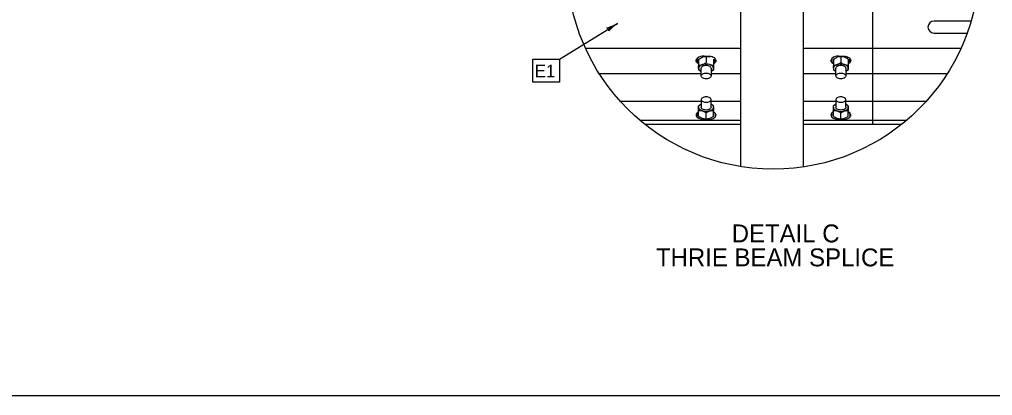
# Model space of a CAD drawing. Extents: x 503 to 668, y 594 to 694.
# Drawn here: x 585.4 to 639.7, y 594.3 to 615.3 of the extents above; entities that cross this region are included whole.
import ezdxf

# ---------------------------------------------------------------- set-up
doc = ezdxf.new("R2010")
doc.units = 0
for name, color, linetype in [('Level 1', 7, 'Continuous'), ('Level 2', 7, 'Continuous'), ('R_OR_NAMEBOUND_PR', 7, 'Continuous')]:
    doc.layers.add(name, color=color, linetype=linetype)

msp = doc.modelspace()

# ---------------------------------------------------------------- linework, layer by layer
at = {"layer": 'Level 1'}
for centre, radius, start, end in [((617.737, 616.78), 1.958, 283.2665, 301.9132), ((618.14, 614.725), 0.157, 350.694, 72.8106), ((619.807, 613.457), 1.958, 121.9194, 140.5881), ((619.807, 613.457), 1.958, 121.9071, 121.9194)]:
    msp.add_arc(centre, radius, start, end, dxfattribs=at)
at = {"layer": 'Level 2'}
for p, q in [((625.649, 628.188), (625.649, 607.123)), ((629.143, 628.188), (629.143, 607.1)), ((633.01, 627.093), (633.01, 609.472)), ((615.547, 613.121), (618.772, 615.118)), ((638.51, 615.248), (636.438, 615.248)), ((636.438, 614.584), (638.294, 614.584)), ((625.649, 613.725), (616.998, 613.725)), ((633.01, 613.725), (629.143, 613.725)), ((637.945, 613.725), (633.01, 613.725)), ((623.225, 613.17), (623.225, 612.952)), ((623.613, 613.298), (623.835, 613.298)), ((623.724, 613.26), (623.724, 612.931)), ((624.223, 612.952), (624.223, 613.17)), ((630.744, 613.17), (630.744, 612.952)), ((631.132, 613.298), (631.354, 613.298)), ((631.243, 613.26), (631.243, 612.931)), ((631.742, 612.952), (631.742, 613.17)), ((623.308, 613.115), (623.308, 612.528)), ((623.447, 612.186), (623.447, 612.616)), ((624.001, 612.616), (624.001, 612.186)), ((624.14, 613.115), (624.14, 612.528)), ((630.827, 613.115), (630.827, 612.528)), ((630.966, 612.186), (630.966, 612.616)), ((631.52, 612.616), (631.52, 612.186)), ((631.659, 613.115), (631.659, 612.528)), ((623.447, 612.296), (617.773, 612.296)), ((625.649, 612.296), (624.001, 612.296)), ((630.966, 612.296), (629.143, 612.296)), ((633.01, 612.296), (631.52, 612.296)), ((637.17, 612.296), (633.01, 612.296)), ((623.447, 610.757), (618.947, 610.757)), ((623.308, 609.938), (623.308, 610.525)), ((623.447, 610.867), (623.447, 610.437)), ((624.001, 610.437), (624.001, 610.867)), ((625.649, 610.757), (624.001, 610.757)), ((624.14, 609.938), (624.14, 610.525)), ((630.966, 610.757), (629.143, 610.757)), ((630.827, 609.938), (630.827, 610.525)), ((630.966, 610.867), (630.966, 610.437)), ((631.52, 610.437), (631.52, 610.867)), ((633.01, 610.757), (631.52, 610.757)), ((631.659, 609.938), (631.659, 610.525)), ((635.995, 610.757), (633.01, 610.757)), ((623.225, 609.883), (623.225, 610.102)), ((623.724, 609.793), (623.724, 610.122)), ((624.223, 610.102), (624.223, 609.883)), ((630.744, 609.883), (630.744, 610.102)), ((631.243, 609.793), (631.243, 610.122)), ((631.742, 610.102), (631.742, 609.883)), ((625.649, 609.688), (620.055, 609.688)), ((625.649, 609.472), (620.319, 609.472)), ((623.613, 609.755), (623.835, 609.755)), ((633.01, 609.688), (629.143, 609.688)), ((633.01, 609.472), (629.143, 609.472)), ((631.132, 609.755), (631.354, 609.755)), ((634.888, 609.688), (633.01, 609.688)), ((634.623, 609.472), (633.01, 609.472))]:
    msp.add_line(p, q, dxfattribs=at)
for points in [[(623.835, 613.298), (623.912, 613.294), (623.987, 613.283), (624.057, 613.265), (624.12, 613.24), (624.175, 613.209), (624.219, 613.174), (624.223, 613.17)], [(631.354, 613.298), (631.431, 613.294), (631.505, 613.283), (631.575, 613.265), (631.639, 613.24), (631.693, 613.209), (631.738, 613.174), (631.742, 613.17)], [(623.308, 612.871), (623.274, 612.89), (623.229, 612.926), (623.197, 612.965), (623.177, 613.007), (623.17, 613.05), (623.175, 613.088)], [(623.308, 612.871), (623.274, 612.89), (623.229, 612.926), (623.197, 612.965), (623.177, 613.007), (623.17, 613.05)], [(623.308, 612.889), (623.273, 612.911), (623.225, 612.952)], [(623.516, 612.818), (623.471, 612.801), (623.43, 612.781), (623.394, 612.758), (623.364, 612.733), (623.34, 612.705), (623.322, 612.677), (623.312, 612.647), (623.308, 612.616)], [(623.308, 612.616), (623.312, 612.586), (623.322, 612.556), (623.34, 612.527), (623.364, 612.5), (623.394, 612.474), (623.43, 612.452), (623.447, 612.443)], [(624.001, 612.616), (623.995, 612.65), (623.976, 612.681), (623.945, 612.71), (623.903, 612.735), (623.854, 612.753), (623.798, 612.766), (623.739, 612.771), (623.679, 612.769), (623.621, 612.76), (623.569, 612.745), (623.523, 612.723), (623.487, 612.696), (623.461, 612.666), (623.449, 612.633), (623.449, 612.616)], [(624.14, 612.616), (624.136, 612.647), (624.126, 612.677), (624.108, 612.705), (624.084, 612.733), (624.054, 612.758), (624.018, 612.781), (623.977, 612.801), (623.932, 612.818)], [(624.001, 612.443), (624.018, 612.452), (624.054, 612.474), (624.084, 612.5), (624.108, 612.527), (624.126, 612.556), (624.136, 612.586), (624.14, 612.616)], [(624.273, 613.088), (624.278, 613.05), (624.272, 613.007), (624.252, 612.965), (624.219, 612.926), (624.175, 612.89), (624.14, 612.871)], [(624.278, 613.05), (624.272, 613.007), (624.252, 612.965), (624.219, 612.926), (624.175, 612.89), (624.14, 612.871)], [(624.14, 612.889), (624.176, 612.911), (624.223, 612.952)], [(630.827, 612.871), (630.792, 612.89), (630.748, 612.926), (630.715, 612.965), (630.695, 613.007), (630.689, 613.05), (630.694, 613.088)], [(630.827, 612.871), (630.792, 612.89), (630.748, 612.926), (630.715, 612.965), (630.695, 613.007), (630.689, 613.05)], [(630.827, 612.889), (630.791, 612.911), (630.744, 612.952)], [(631.035, 612.818), (630.99, 612.801), (630.949, 612.781), (630.913, 612.758), (630.883, 612.733), (630.859, 612.705), (630.841, 612.677), (630.83, 612.647), (630.827, 612.616)], [(630.827, 612.616), (630.83, 612.586), (630.841, 612.556), (630.859, 612.527), (630.883, 612.5), (630.913, 612.474), (630.949, 612.452), (630.966, 612.443)], [(631.52, 612.616), (631.513, 612.65), (631.494, 612.681), (631.463, 612.71), (631.422, 612.735), (631.373, 612.753), (631.317, 612.766), (631.258, 612.771), (631.198, 612.769), (631.14, 612.76), (631.087, 612.745), (631.042, 612.723), (631.005, 612.696), (630.98, 612.666), (630.967, 612.633), (630.967, 612.616)], [(631.659, 612.616), (631.655, 612.647), (631.644, 612.677), (631.627, 612.705), (631.603, 612.733), (631.573, 612.758), (631.537, 612.781), (631.496, 612.801), (631.451, 612.818)], [(631.52, 612.443), (631.537, 612.452), (631.573, 612.474), (631.603, 612.5), (631.627, 612.527), (631.644, 612.556), (631.655, 612.586), (631.659, 612.616)], [(631.792, 613.088), (631.797, 613.05), (631.79, 613.007), (631.77, 612.965), (631.738, 612.926), (631.693, 612.89), (631.659, 612.871)], [(631.797, 613.05), (631.79, 613.007), (631.77, 612.965), (631.738, 612.926), (631.693, 612.89), (631.659, 612.871)], [(631.659, 612.889), (631.694, 612.911), (631.742, 612.952)], [(623.724, 612.031), (623.664, 612.034), (623.608, 612.045), (623.556, 612.062), (623.513, 612.085), (623.479, 612.113), (623.457, 612.144), (623.447, 612.177), (623.451, 612.211), (623.467, 612.243), (623.495, 612.273), (623.533, 612.298), (623.581, 612.319), (623.636, 612.333), (623.694, 612.34), (623.754, 612.34), (623.813, 612.333), (623.867, 612.319), (623.915, 612.298), (623.953, 612.273), (623.981, 612.243), (623.998, 612.211), (624.001, 612.177), (623.991, 612.144), (623.969, 612.113), (623.935, 612.085), (623.892, 612.062), (623.84, 612.045), (623.784, 612.034), (623.724, 612.031)], [(631.243, 612.031), (631.183, 612.034), (631.126, 612.045), (631.075, 612.062), (631.032, 612.085), (630.998, 612.113), (630.976, 612.144), (630.966, 612.177), (630.969, 612.211), (630.985, 612.243), (631.013, 612.273), (631.052, 612.298), (631.1, 612.319), (631.154, 612.333), (631.213, 612.34), (631.273, 612.34), (631.331, 612.333), (631.386, 612.319), (631.433, 612.298), (631.472, 612.273), (631.5, 612.243), (631.516, 612.211), (631.519, 612.177), (631.51, 612.144), (631.488, 612.113), (631.454, 612.085), (631.41, 612.062), (631.359, 612.045), (631.302, 612.034), (631.243, 612.031)], [(623.724, 611.022), (623.664, 611.019), (623.608, 611.008), (623.556, 610.991), (623.513, 610.968), (623.479, 610.94), (623.457, 610.909), (623.447, 610.876), (623.451, 610.842), (623.467, 610.81), (623.495, 610.78), (623.533, 610.755), (623.581, 610.734), (623.636, 610.72), (623.694, 610.713), (623.754, 610.713), (623.813, 610.72), (623.867, 610.734), (623.915, 610.755), (623.953, 610.78), (623.981, 610.81), (623.998, 610.842), (624.001, 610.876), (623.991, 610.909), (623.969, 610.94), (623.935, 610.968), (623.892, 610.991), (623.84, 611.008), (623.784, 611.019), (623.724, 611.022)], [(631.243, 611.022), (631.183, 611.019), (631.126, 611.008), (631.075, 610.991), (631.032, 610.968), (630.998, 610.94), (630.976, 610.909), (630.966, 610.876), (630.969, 610.842), (630.985, 610.81), (631.013, 610.78), (631.052, 610.755), (631.1, 610.734), (631.154, 610.72), (631.213, 610.713), (631.273, 610.713), (631.331, 610.72), (631.386, 610.734), (631.433, 610.755), (631.472, 610.78), (631.5, 610.81), (631.516, 610.842), (631.519, 610.876), (631.51, 610.909), (631.488, 610.94), (631.454, 610.968), (631.41, 610.991), (631.359, 611.008), (631.302, 611.019), (631.243, 611.022)], [(623.308, 610.437), (623.312, 610.467), (623.322, 610.497), (623.34, 610.526), (623.364, 610.553), (623.394, 610.579), (623.43, 610.602), (623.447, 610.61)], [(623.516, 610.235), (623.471, 610.252), (623.43, 610.272), (623.394, 610.295), (623.364, 610.32), (623.34, 610.348), (623.322, 610.377), (623.312, 610.406), (623.308, 610.437)], [(624.001, 610.437), (623.995, 610.404), (623.976, 610.372), (623.945, 610.343), (623.903, 610.319), (623.854, 610.3), (623.798, 610.287), (623.739, 610.282), (623.679, 610.284), (623.621, 610.293), (623.569, 610.308), (623.523, 610.33), (623.487, 610.357), (623.461, 610.387), (623.449, 610.42), (623.449, 610.437)], [(624.14, 610.437), (624.136, 610.406), (624.126, 610.377), (624.108, 610.348), (624.084, 610.32), (624.054, 610.295), (624.018, 610.272), (623.977, 610.252), (623.932, 610.235)], [(624.001, 610.61), (624.018, 610.602), (624.054, 610.579), (624.084, 610.553), (624.108, 610.526), (624.126, 610.497), (624.136, 610.467), (624.14, 610.437)], [(630.827, 610.437), (630.83, 610.467), (630.841, 610.497), (630.859, 610.526), (630.883, 610.553), (630.913, 610.579), (630.949, 610.602), (630.966, 610.61)], [(631.035, 610.235), (630.99, 610.252), (630.949, 610.272), (630.913, 610.295), (630.883, 610.32), (630.859, 610.348), (630.841, 610.377), (630.83, 610.406), (630.827, 610.437)], [(631.52, 610.437), (631.513, 610.404), (631.494, 610.372), (631.463, 610.343), (631.422, 610.319), (631.373, 610.3), (631.317, 610.287), (631.258, 610.282), (631.198, 610.284), (631.14, 610.293), (631.087, 610.308), (631.042, 610.33), (631.005, 610.357), (630.98, 610.387), (630.967, 610.42), (630.967, 610.437)], [(631.659, 610.437), (631.655, 610.406), (631.644, 610.377), (631.627, 610.348), (631.603, 610.32), (631.573, 610.295), (631.537, 610.272), (631.496, 610.252), (631.451, 610.235)], [(631.52, 610.61), (631.537, 610.602), (631.573, 610.579), (631.603, 610.553), (631.627, 610.526), (631.644, 610.497), (631.655, 610.467), (631.659, 610.437)], [(623.308, 610.182), (623.274, 610.163), (623.229, 610.128), (623.197, 610.088), (623.177, 610.047), (623.17, 610.003)], [(623.308, 610.182), (623.274, 610.163), (623.229, 610.128), (623.197, 610.088), (623.177, 610.047), (623.17, 610.003), (623.175, 609.965)], [(623.308, 610.165), (623.273, 610.142), (623.225, 610.102)], [(623.835, 609.755), (623.912, 609.759), (623.987, 609.77), (624.057, 609.788), (624.12, 609.813), (624.175, 609.844), (624.219, 609.879), (624.223, 609.883)], [(624.278, 610.003), (624.272, 610.047), (624.252, 610.088), (624.219, 610.128), (624.175, 610.163), (624.14, 610.182)], [(624.273, 609.965), (624.278, 610.003), (624.272, 610.047), (624.252, 610.088), (624.219, 610.128), (624.175, 610.163), (624.14, 610.182)], [(624.14, 610.165), (624.176, 610.142), (624.223, 610.102)], [(630.827, 610.182), (630.792, 610.163), (630.748, 610.128), (630.715, 610.088), (630.695, 610.047), (630.689, 610.003)], [(630.827, 610.182), (630.792, 610.163), (630.748, 610.128), (630.715, 610.088), (630.695, 610.047), (630.689, 610.003), (630.694, 609.965)], [(630.827, 610.165), (630.791, 610.142), (630.744, 610.102)], [(631.354, 609.755), (631.431, 609.759), (631.505, 609.77), (631.575, 609.788), (631.639, 609.813), (631.693, 609.844), (631.738, 609.879), (631.742, 609.883)], [(631.797, 610.003), (631.79, 610.047), (631.77, 610.088), (631.738, 610.128), (631.693, 610.163), (631.659, 610.182)], [(631.792, 609.965), (631.797, 610.003), (631.79, 610.047), (631.77, 610.088), (631.738, 610.128), (631.693, 610.163), (631.659, 610.182)], [(631.659, 610.165), (631.694, 610.142), (631.742, 610.102)]]:
    msp.add_lwpolyline(points, dxfattribs=at)
msp.add_lwpolyline([(614.054, 613.121), (615.547, 613.121), (615.547, 611.845), (614.054, 611.845)], close=True, dxfattribs=at)
msp.add_circle((627.471, 618.481), 11.503, dxfattribs=at)
for centre, radius, start, end in [((636.438, 614.916), 0.332, 90, 270), ((623.352, 613.036), 0.185, 133.4842, 163.472), ((623.583, 612.737), 0.561, 86.9285, 129.6071), ((623.724, 612.557), 0.703, 72.7976, 107.2024), ((624.096, 613.036), 0.185, 16.5279, 46.5158), ((630.871, 613.036), 0.185, 133.4842, 163.472), ((631.102, 612.737), 0.561, 86.9285, 129.6071), ((631.243, 612.557), 0.703, 72.7976, 107.2024), ((631.614, 613.036), 0.185, 16.5279, 46.5158), ((623.334, 613.127), 0.162, 192.8802, 227.869), ((623.724, 612.146), 0.703, 72.7976, 107.2024), ((624.114, 613.127), 0.162, 312.131, 347.1198), ((630.853, 613.127), 0.162, 192.8802, 227.869), ((631.243, 612.146), 0.703, 72.7976, 107.2024), ((631.633, 613.127), 0.162, 312.131, 347.1198), ((623.352, 610.017), 0.185, 196.528, 226.5158), ((623.334, 609.926), 0.162, 132.131, 167.1198), ((623.583, 610.316), 0.561, 230.3929, 273.0715), ((623.724, 610.907), 0.703, 252.7976, 287.2024), ((624.114, 609.926), 0.162, 12.8802, 47.869), ((624.096, 610.017), 0.185, 313.4842, 343.4721), ((630.871, 610.017), 0.185, 196.528, 226.5158), ((630.853, 609.926), 0.162, 132.131, 167.1198), ((631.102, 610.316), 0.561, 230.3929, 273.0715), ((631.243, 610.907), 0.703, 252.7976, 287.2024), ((631.633, 609.926), 0.162, 12.8802, 47.869), ((631.614, 610.017), 0.185, 313.4842, 343.4721), ((623.724, 610.496), 0.703, 252.7976, 287.2024), ((631.243, 610.496), 0.703, 252.7976, 287.2024)]:
    msp.add_arc(centre, radius, start, end, dxfattribs=at)
for points in [[(623.308, 613.115), (623.341, 613.138), (623.406, 613.184), (623.478, 613.216), (623.515, 613.228), (623.516, 613.229)], [(630.827, 613.115), (630.859, 613.138), (630.925, 613.184), (630.997, 613.216), (631.034, 613.228), (631.035, 613.229)], [(631.451, 613.229), (631.48, 613.217), (631.539, 613.195), (631.608, 613.152), (631.647, 613.124), (631.659, 613.115)], [(623.308, 612.797), (623.341, 612.795), (623.406, 612.792), (623.478, 612.806), (623.515, 612.818), (623.516, 612.818)], [(623.308, 612.616), (623.308, 612.619), (623.308, 612.64), (623.308, 612.685), (623.308, 612.734), (623.308, 612.759)], [(623.516, 612.818), (623.545, 612.829), (623.605, 612.852), (623.673, 612.895), (623.713, 612.923), (623.724, 612.931)], [(623.932, 612.818), (623.961, 612.81), (624.02, 612.795), (624.089, 612.793), (624.129, 612.796), (624.14, 612.797)], [(624.14, 612.616), (624.14, 612.619), (624.14, 612.64), (624.14, 612.685), (624.14, 612.745), (624.14, 612.784), (624.14, 612.797)], [(630.827, 612.797), (630.859, 612.795), (630.925, 612.792), (630.997, 612.806), (631.034, 612.818), (631.035, 612.818)], [(630.827, 612.616), (630.827, 612.619), (630.827, 612.64), (630.827, 612.685), (630.827, 612.734), (630.827, 612.759)], [(631.035, 612.818), (631.064, 612.829), (631.123, 612.852), (631.192, 612.895), (631.231, 612.923), (631.243, 612.931)], [(631.243, 612.931), (631.275, 612.909), (631.341, 612.863), (631.413, 612.83), (631.45, 612.818), (631.451, 612.818)], [(631.451, 612.818), (631.48, 612.81), (631.539, 612.795), (631.608, 612.793), (631.647, 612.796), (631.659, 612.797)], [(631.659, 612.616), (631.659, 612.619), (631.659, 612.64), (631.659, 612.685), (631.659, 612.745), (631.659, 612.784), (631.659, 612.797)], [(623.447, 612.443), (623.441, 612.445), (623.405, 612.462), (623.359, 612.491), (623.32, 612.52), (623.308, 612.528)], [(624.14, 612.528), (624.108, 612.505), (624.062, 612.474), (624.015, 612.449), (624.001, 612.442)], [(630.966, 612.443), (630.96, 612.445), (630.924, 612.462), (630.877, 612.491), (630.838, 612.52), (630.827, 612.528)], [(631.659, 612.528), (631.626, 612.505), (631.581, 612.474), (631.534, 612.449), (631.52, 612.442)], [(623.447, 610.61), (623.441, 610.608), (623.405, 610.591), (623.359, 610.562), (623.32, 610.534), (623.308, 610.525)], [(623.308, 610.437), (623.308, 610.434), (623.308, 610.413), (623.308, 610.368), (623.308, 610.319), (623.308, 610.294)], [(624.14, 610.525), (624.108, 610.548), (624.062, 610.579), (624.015, 610.604), (624.001, 610.611)], [(624.14, 610.437), (624.14, 610.434), (624.14, 610.413), (624.14, 610.368), (624.14, 610.308), (624.14, 610.269), (624.14, 610.256)], [(630.966, 610.61), (630.96, 610.608), (630.924, 610.591), (630.877, 610.562), (630.838, 610.534), (630.827, 610.525)], [(630.827, 610.437), (630.827, 610.434), (630.827, 610.413), (630.827, 610.368), (630.827, 610.319), (630.827, 610.294)], [(631.659, 610.525), (631.626, 610.548), (631.581, 610.579), (631.534, 610.604), (631.52, 610.611)], [(631.659, 610.437), (631.659, 610.434), (631.659, 610.413), (631.659, 610.368), (631.659, 610.308), (631.659, 610.269), (631.659, 610.256)], [(623.308, 610.256), (623.341, 610.258), (623.406, 610.261), (623.478, 610.247), (623.515, 610.236), (623.516, 610.235)], [(623.308, 609.938), (623.341, 609.915), (623.406, 609.869), (623.478, 609.837), (623.515, 609.825), (623.516, 609.824)], [(623.516, 610.235), (623.545, 610.224), (623.605, 610.201), (623.673, 610.158), (623.713, 610.13), (623.724, 610.122)], [(623.724, 610.122), (623.756, 610.145), (623.822, 610.19), (623.894, 610.223), (623.931, 610.235), (623.932, 610.235)], [(623.932, 610.235), (623.961, 610.243), (624.02, 610.258), (624.089, 610.26), (624.129, 610.257), (624.14, 610.256)], [(623.932, 609.824), (623.961, 609.836), (624.02, 609.858), (624.089, 609.901), (624.129, 609.929), (624.14, 609.938)], [(630.827, 610.256), (630.859, 610.258), (630.925, 610.261), (630.997, 610.247), (631.034, 610.236), (631.035, 610.235)], [(630.827, 609.938), (630.859, 609.915), (630.925, 609.869), (630.997, 609.837), (631.034, 609.825), (631.035, 609.824)], [(631.035, 610.235), (631.064, 610.224), (631.123, 610.201), (631.192, 610.158), (631.231, 610.13), (631.243, 610.122)], [(631.243, 610.122), (631.275, 610.145), (631.341, 610.19), (631.413, 610.223), (631.45, 610.235), (631.451, 610.235)], [(631.451, 610.235), (631.48, 610.243), (631.539, 610.258), (631.608, 610.26), (631.647, 610.257), (631.659, 610.256)], [(631.451, 609.824), (631.48, 609.836), (631.539, 609.858), (631.608, 609.901), (631.647, 609.929), (631.659, 609.938)]]:
    msp.add_open_spline(points, degree=3, dxfattribs=at)
at = {"layer": 'R_OR_NAMEBOUND_PR'}
msp.add_lwpolyline([(503.024, 594.327), (668.025, 594.327), (668.025, 694.453), (503.024, 694.453)], close=True, dxfattribs=at)

# ---------------------------------------------------------------- texts
at = {"layer": 'Level 2'}
for s, height, p in [('E1', 0.7, (614.16, 612.115)), ('DETAIL C', 1, (625.152, 602.888)), ('THRIE BEAM SPLICE', 1, (620.926, 601.548))]:
    msp.add_text(s, height=height, dxfattribs=at).set_placement(p)

doc.saveas('drawing.dxf')
